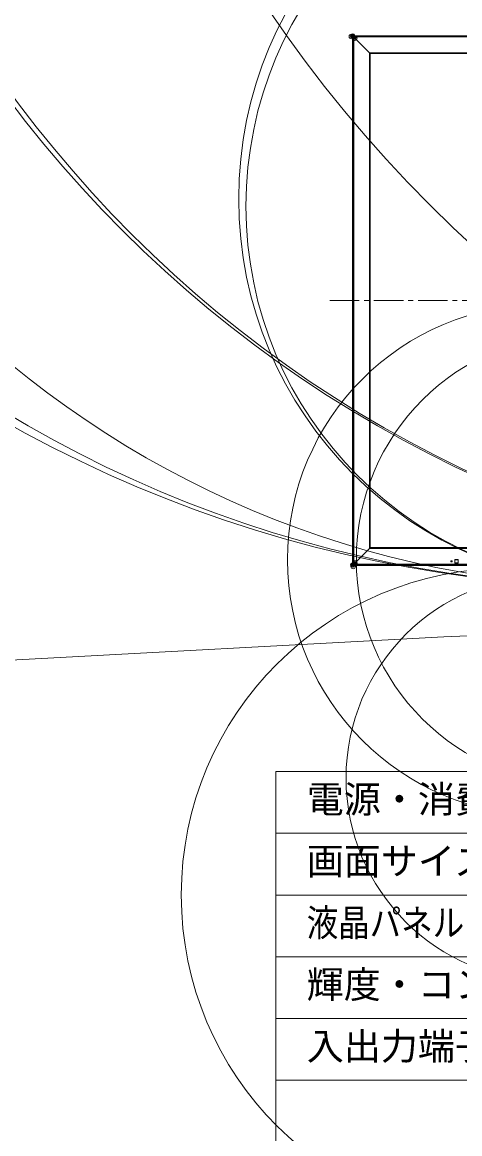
# Model space of a CAD drawing. Units: millimetres, scale not verified. Extents: x -8136 to 8916, y -17052 to 207.
# Drawn here: x -83 to -47.6, y -50.8 to 39.2 of the extents above; entities that cross this region are included whole.
import ezdxf
from ezdxf.enums import TextEntityAlignment as Align

# ---------------------------------------------------------------- set-up
doc = ezdxf.new("R2010")
doc.units = ezdxf.units.MM
doc.header["$LTSCALE"] = 0.125
doc.linetypes.add('USER1', pattern=[28.575, 19.05, -3.175, 3.175, -3.175])
doc.layers.add('0-1_MOJI1', color=7, linetype='Continuous')
doc.layers.add('0-2_WAKU', color=1, linetype='Continuous', lineweight=18)
doc.layers.add('0-5_GAIKEI', color=1, linetype='Continuous', lineweight=18)
doc.styles.add('ＭＳ ゴシック', font='')
doc.styles.get('ＭＳ ゴシック').set_extended_font_data('MS Gothic')

msp = doc.modelspace()

# ---------------------------------------------------------------- linework, layer by layer
at = {"layer": '0-2_WAKU', "color": 4}
for p, q in [((-62.4976, -56.5009), (-62.4976, -21.5009)), ((-62.4976, -21.5009), (62.5024, -21.5009))]:
    msp.add_line(p, q, dxfattribs=at)
at = {"layer": '0-2_WAKU'}
for p, q in [((62.5024, -26.5009), (-62.4976, -26.5009)), ((62.5024, -31.5009), (-62.4976, -31.5009)), ((62.5024, -36.5009), (-62.4976, -36.5009)), ((-62.4976, -41.5009), (62.5024, -41.5009)), ((-62.4976, -46.5009), (62.5024, -46.5009))]:
    msp.add_line(p, q, dxfattribs=at)
at = {"layer": '0-5_GAIKEI', "color": 7}
for p, q in [((-56.2887, 38.0042), (-56.2797, 38.0131)), ((-56.2326, 38.0602), (-56.2797, 38.0131)), ((-56.2326, 38.0602), (-56.2237, 38.0691)), ((-56.1922, 38.0807), (17.4958, 38.0807)), ((-56.2922, -4.7264), (-56.2922, -4.7264)), ((-56.2797, -4.7438), (-56.2887, -4.7349)), ((-56.2237, -4.7998), (-56.2797, -4.7438)), ((-56.1922, -4.8033), (-56.2152, -4.8033)), ((-56.2152, -4.8033), (-56.2152, -4.8033)), ((-56.1922, -4.7996), (-56.1922, -4.8113)), ((17.4958, -4.8113), (-56.1922, -4.8113))]:
    msp.add_line(p, q, dxfattribs=at)
at = {"layer": '0-5_GAIKEI'}
for p, q in [((-56.2797, 37.9933), (-56.2805, 37.9926)), ((-56.2805, -4.7233), (-56.2805, 37.9926)), ((-56.2239, 37.993), (-56.2797, 37.9933)), ((-56.2239, 37.9931), (-56.2239, 37.993)), ((-56.1956, 37.9761), (-56.2239, 37.9931)), ((-56.2239, -4.7237), (-56.2239, 37.993)), ((-56.2121, 38.0609), (-56.2128, 38.0602)), ((-56.2128, 38.0602), (-56.2126, 38.0044)), ((-56.2126, 38.0044), (-56.1922, 38.0044)), ((-56.2126, 38.0044), (-56.1956, 37.9761)), ((-56.2126, 38.0044), (-56.2126, 38.0044)), ((-56.1922, 38.0609), (-56.2121, 38.0609)), ((-56.1876, 37.9761), (-56.1956, 37.9761)), ((-56.1956, -4.7068), (-56.1956, 37.9761)), ((-56.1922, 38.0807), (-56.1922, 37.9807)), ((-56.1922, 38.0689), (17.4958, 38.0689)), ((-56.1922, 38.0124), (17.4958, 38.0124)), ((-56.1922, 37.9841), (17.4958, 37.9841)), ((-54.9088, 36.6972), (16.2124, 36.6972)), ((-54.8805, 36.6689), (16.1841, 36.6689)), ((-54.8805, -3.3996), (-54.8805, 36.6689)), ((-54.8805, 36.6689), (-54.8639, 36.6524)), ((-54.8639, 36.6524), (16.1675, 36.6524)), ((-54.8639, 36.6524), (-54.8522, 36.6407)), ((-54.8639, -3.3831), (-54.8639, 36.6524)), ((-54.8522, 36.6407), (16.1558, 36.6407)), ((-54.8522, -3.3713), (-54.8522, 36.6407)), ((-54.9088, -3.4279), (-56.1876, -4.7068)), ((16.2124, -3.4279), (-54.9088, -3.4279)), ((-54.8522, -3.3713), (-54.8805, -3.3996)), ((16.1841, -3.3996), (-54.8805, -3.3996)), ((16.1675, -3.3831), (-54.8639, -3.3831)), ((16.1558, -3.3713), (-54.8522, -3.3713)), ((-48.3222, -4.4273), (-48.2262, -4.4273)), ((-48.3222, -4.5233), (-48.3222, -4.4273)), ((-48.3192, -4.4383), (-48.3172, -4.4403)), ((-48.3192, -4.5123), (-48.3192, -4.4383)), ((-48.3092, -4.4403), (-48.3172, -4.4403)), ((-48.3172, -4.5104), (-48.3172, -4.4403)), ((-48.3092, -4.4323), (-48.3112, -4.4303)), ((-48.3112, -4.4303), (-48.2372, -4.4303)), ((-48.3092, -4.4323), (-48.2391, -4.4323)), ((-48.3092, -4.5104), (-48.3092, -4.4323)), ((-48.3092, -4.4403), (-48.2391, -4.4403)), ((-48.2372, -4.4303), (-48.2391, -4.4323)), ((-48.2391, -4.4403), (-48.2391, -4.4323)), ((-48.2391, -4.5184), (-48.2391, -4.4403)), ((-48.2311, -4.4403), (-48.2391, -4.4403)), ((-48.2311, -4.4403), (-48.2292, -4.4383)), ((-48.2311, -4.4403), (-48.2311, -4.5104)), ((-48.2292, -4.4383), (-48.2292, -4.5123)), ((-48.2262, -4.4273), (-48.2262, -4.5233)), ((-48.0142, -4.3333), (-47.7302, -4.3333)), ((-48.0142, -4.6173), (-48.0142, -4.3333)), ((-48.0122, -4.3433), (-48.0102, -4.3453)), ((-48.0122, -4.6073), (-48.0122, -4.3433)), ((-48.0022, -4.3453), (-48.0102, -4.3453)), ((-48.0102, -4.6054), (-48.0102, -4.3453)), ((-48.0022, -4.3373), (-48.0042, -4.3353)), ((-48.0042, -4.3353), (-47.7402, -4.3353)), ((-48.0022, -4.3373), (-47.7421, -4.3373)), ((-48.0022, -4.6054), (-48.0022, -4.3373)), ((-48.0022, -4.3453), (-47.7421, -4.3453)), ((-47.7402, -4.3353), (-47.7421, -4.3373)), ((-47.7421, -4.3453), (-47.7421, -4.3373)), ((-47.7341, -4.3453), (-47.7421, -4.3453)), ((-47.7421, -4.6134), (-47.7421, -4.3453)), ((-47.7341, -4.3453), (-47.7322, -4.3433)), ((-47.7341, -4.3453), (-47.7341, -4.6054)), ((-47.7322, -4.3433), (-47.7322, -4.6073)), ((-47.7302, -4.3333), (-47.7302, -4.6173)), ((-56.2805, -4.7233), (-56.2797, -4.724)), ((-56.2797, -4.724), (-56.2239, -4.7237)), ((-56.2239, -4.7237), (-56.1956, -4.7068)), ((-56.2239, -4.7237), (-56.2239, -4.7237)), ((-56.2126, -4.7351), (-56.2128, -4.7909)), ((-56.2128, -4.7909), (-56.2121, -4.7916)), ((-56.1956, -4.7068), (-56.2126, -4.735)), ((-56.2126, -4.735), (-56.2126, -4.7351)), ((-56.1922, -4.7351), (-56.2126, -4.7351)), ((-56.2121, -4.7916), (-56.1922, -4.7916)), ((-56.1956, -4.7068), (-56.1876, -4.7068)), ((-56.1876, -4.7068), (-56.1922, -4.7113)), ((-56.1922, -4.7113), (-56.1922, -4.7996)), ((17.4958, -4.7148), (-56.1922, -4.7148)), ((17.4958, -4.7431), (-56.1922, -4.7431)), ((17.4958, -4.7996), (-56.1922, -4.7996)), ((-48.2262, -4.5233), (-48.3222, -4.5233)), ((-48.3172, -4.5104), (-48.3192, -4.5123)), ((-48.3172, -4.5104), (-48.2391, -4.5104)), ((-48.3112, -4.5203), (-48.3092, -4.5184)), ((-48.2372, -4.5203), (-48.3112, -4.5203)), ((-48.3092, -4.5104), (-48.3092, -4.5184)), ((-48.2391, -4.5184), (-48.3092, -4.5184)), ((-48.2391, -4.5104), (-48.2311, -4.5104)), ((-48.2391, -4.5184), (-48.2372, -4.5203)), ((-48.2292, -4.5123), (-48.2311, -4.5104)), ((-47.7302, -4.6173), (-48.0142, -4.6173)), ((-48.0102, -4.6054), (-48.0122, -4.6073)), ((-48.0102, -4.6054), (-47.7421, -4.6054)), ((-48.0042, -4.6153), (-48.0022, -4.6134)), ((-47.7402, -4.6153), (-48.0042, -4.6153)), ((-48.0022, -4.6054), (-48.0022, -4.6134)), ((-47.7421, -4.6134), (-48.0022, -4.6134)), ((-47.7421, -4.6054), (-47.7341, -4.6054)), ((-47.7421, -4.6134), (-47.7402, -4.6153)), ((-47.7322, -4.6073), (-47.7341, -4.6054))]:
    msp.add_line(p, q, dxfattribs=at)
at = {"layer": '0-5_GAIKEI', "color": 9, "linetype": 'USER1'}
msp.add_line((-58.1291, 16.6347), (20.3576, 16.6347), dxfattribs=at)
at = {"layer": '0-5_GAIKEI', "color": 7}
for points in [[(-56.2922, -4.7264), (-56.2922, 37.9957), (-56.2922, 37.9957)], [(-56.2152, 38.0727), (-56.2152, 38.0727), (-56.1922, 38.0727)]]:
    msp.add_lwpolyline(points, dxfattribs=at)
at = {"layer": '0-5_GAIKEI'}
for points in [[(-56.1922, 37.9807), (-56.1876, 37.9761), (-54.9088, 36.6972)], [(-54.8805, -3.3996), (-54.9088, -3.4279), (-54.9088, 36.6972), (-54.8805, 36.6689)]]:
    msp.add_lwpolyline(points, dxfattribs=at)
for centre, radius in [((25.854, 100.213), 107.2814), ((-33.4694, 96.8696), 103.4495), ((-33.4794, 92.0079), 98.5762), ((-5.217, 91.9981), 98.5664), ((-5.2172, 90.8813), 97.4612), ((38.5894, 91.4246), 97.2303), ((-124.9486, -22.4761), 176.7736), ((-33.5896, 72.5678), 79.1475), ((-34.0604, 24.8775), 31.4433), ((-34.0575, 24.2798), 30.8573), ((-56.3874, 38.0141), 0.1818), ((-56.3315, 38.0353), 0.1221), ((-56.3206, 38.0388), 0.1107), ((-56.2543, 38.114), 0.1242), ((-56.2642, 38.0802), 0.089), ((-56.2983, 37.9728), 0.0237), ((-56.2794, 38.0289), 0.0355), ((-56.2966, 37.9779), 0.0183), ((-56.1125, 37.8928), 0.1954), ((-56.2444, 38.0422), 0.0614), ((-56.1209, 37.9005), 0.1841), ((-56.2591, 38.023), 0.0372), ((-56.2495, 38.034), 0.0461), ((-56.1725, 37.9343), 0.1225), ((-56.2675, 38.0146), 0.0253), ((-56.2523, 38.0587), 0.0395), ((-56.2726, 38.0096), 0.0182), ((-56.2749, 38.0081), 0.0154), ((-56.2837, 38.0039), 0.00575), ((-56.2861, 38.0029), 0.00311), ((-56.2856, 38.0023), 0.0036), ((-56.2861, 38.0025), 0.00306), ((-56.2871, 38.0026), 0.0021), ((-56.1481, 37.9431), 0.1338), ((-56.2421, 38.0399), 0.0367), ((-56.2317, 38.0506), 0.0217), ((-56.2275, 38.0556), 0.0152), ((-56.1926, 37.976), 0.0357), ((-56.2007, 37.9811), 0.026), ((-56.2006, 37.9813), 0.026), ((-56.2226, 38.0659), 0.00375), ((-56.2217, 38.0659), 0.00378), ((-56.2222, 38.0668), 0.00281), ((-56.2244, 37.9934), 0.00062), ((-56.2182, 37.9906), 0.00619), ((-56.2222, 38.0676), 0.00208), ((-56.201, 38.0761), 0.0146), ((-40.8675, -4.3533), 20.6865), ((-37.6975, -4.326), 18.2821), ((389.8554, -8525.5867), 8526.081), ((64.7369, -132.9698), 128.6846), ((-56.1123, -4.6237), 0.1954), ((-56.12, -4.632), 0.1841), ((-43.6931, -31.4961), 26.4585), ((-56.3336, -4.7655), 0.1242), ((-56.2336, -4.8986), 0.1818), ((-56.2998, -4.7754), 0.089), ((-56.2548, -4.8427), 0.1221), ((-56.2584, -4.8317), 0.1107), ((-56.2617, -4.7556), 0.0614), ((-56.2783, -4.7634), 0.0395), ((-56.2956, -4.7121), 0.0146), ((-56.2536, -4.7606), 0.0461), ((-56.1626, -4.6593), 0.1338), ((-56.2594, -4.7533), 0.0367), ((-56.2701, -4.7429), 0.0217), ((-56.2751, -4.7387), 0.0152), ((-56.2854, -4.7329), 0.00378), ((-56.2855, -4.7338), 0.00375), ((-56.2871, -4.7333), 0.00208), ((-56.2863, -4.7333), 0.00281), ((-56.2485, -4.7906), 0.0355), ((-56.2426, -4.7702), 0.0372), ((-56.1538, -4.6836), 0.1225), ((-56.2341, -4.7787), 0.0253), ((-56.2291, -4.7838), 0.0182), ((-56.2276, -4.7861), 0.0154), ((-56.1945, -4.7018), 0.0378), ((-56.2234, -4.7948), 0.00575), ((-56.2002, -4.7113), 0.0268), ((-56.2012, -4.7126), 0.0251), ((-56.2049, -4.7139), 0.0213), ((-56.2065, -4.7152), 0.0193), ((-56.2224, -4.7972), 0.00311), ((-56.2218, -4.7968), 0.0036), ((-56.2221, -4.7972), 0.00306), ((-56.2222, -4.7982), 0.0021), ((-56.224, -4.7238), 0.00015), ((-56.1923, -4.8094), 0.0237), ((-56.1974, -4.8078), 0.0183), ((-56.211, -4.7311), 0.00419), ((-56.2129, -4.7354), 0.00049), ((50.6235, -129.6832), 123.4618), ((-40.3795, -22.0361), 16.435)]:
    msp.add_circle(centre, radius, dxfattribs=at)
at = {"layer": '0-5_GAIKEI', "color": 7}
for centre, start, end in [((-56.2802, 37.9957), 135, 180), ((-56.2152, 38.0607), 90, 135), ((-56.2802, -4.7264), 180, 225), ((-56.2152, -4.7913), 225, 270)]:
    msp.add_arc(centre, 0.012, start, end, dxfattribs=at)
at = {"layer": '0-5_GAIKEI'}
for centre, start, end in [((-48.3112, -4.4383), 90.06978, 179.93021), ((-48.2372, -4.4383), 0.06979, 89.93022), ((-48.0042, -4.3433), 90.06978, 179.93021), ((-47.7402, -4.3433), 0.06979, 89.93022), ((-48.3112, -4.5123), 180.06979, 269.93022), ((-48.2372, -4.5123), 270.06978, 359.93021), ((-48.0042, -4.6073), 180.06979, 269.93022), ((-47.7402, -4.6073), 270.06978, 359.93021)]:
    msp.add_arc(centre, 0.008, start, end, dxfattribs=at)
at = {"layer": '0-5_GAIKEI', "color": 7}
for centre, major_axis, start_param, end_param in [((-56.2802, 37.9957), (-0.00848, 0.00848), 0, 0.7854502), ((-56.2152, 38.0607), (0.00848, -0.00848), 2.3561424, 3.1415927), ((-56.2802, -4.7264), (0.00848, 0.00848), 2.3561424, 3.1415927), ((-56.2152, -4.7913), (-0.00848, -0.00848), 0, 0.7854502)]:
    msp.add_ellipse(centre, major_axis=major_axis, ratio=0.999896, start_param=start_param, end_param=end_param, dxfattribs=at)
at = {"layer": '0-5_GAIKEI'}
for centre, major_axis, ratio, start_param, end_param in [((-56.2599, 37.9933), (-0.0198, 0.0198), 0.57735, 6.2831853, 7.3303829), ((-56.2128, 38.0404), (-0.0198, 0.0198), 0.57735, 5.2359878, 6.2831853), ((-48.3092, -4.4403), (-0.00566, -0.00566), 0.998783, 3.9276009, 5.4971792), ((-48.2391, -4.4403), (-0.00566, 0.00566), 0.998783, 3.9276009, 5.4971792), ((-48.0022, -4.3453), (-0.00566, -0.00566), 0.998783, 3.9276009, 5.4971792), ((-47.7421, -4.3453), (-0.00566, 0.00566), 0.998783, 3.9276009, 5.4971792), ((-56.2599, -4.724), (-0.0198, -0.0198), 0.57735, 5.2359878, 6.2831853), ((-56.2128, -4.7711), (-0.0198, -0.0198), 0.57735, 0, 1.0471976), ((-48.3092, -4.5104), (0.00566, -0.00566), 0.998783, 3.9276009, 5.4971792), ((-48.2391, -4.5104), (0.00566, 0.00566), 0.998783, 3.9276009, 5.4971792), ((-48.0022, -4.6054), (0.00566, -0.00566), 0.998783, 3.9276009, 5.4971792), ((-47.7421, -4.6054), (0.00566, 0.00566), 0.998783, 3.9276009, 5.4971792)]:
    msp.add_ellipse(centre, major_axis=major_axis, ratio=ratio, start_param=start_param, end_param=end_param, dxfattribs=at)

# ---------------------------------------------------------------- texts
at = {"layer": '0-1_MOJI1', "style": 'ＭＳ ゴシック'}
for s, p in [('電源・消費電力', (-59.9976, -25.5009)), ('画面サイズ・画素数', (-59.9976, -30.5009)), ('輝度・コントラスト', (-59.9976, -40.5009)), ('入出力端子', (-59.9976, -45.5009))]:
    msp.add_text(s, height=2.199, dxfattribs=at).set_placement(p, align=Align.BOTTOM_LEFT)
at = {"layer": '0-1_MOJI1', "style": 'ＭＳ ゴシック', "width": 0.85}
msp.add_text('液晶パネル・バックライト', height=2.199, dxfattribs=at).set_placement((-59.9976, -35.5009), align=Align.BOTTOM_LEFT)

doc.saveas('drawing.dxf')
